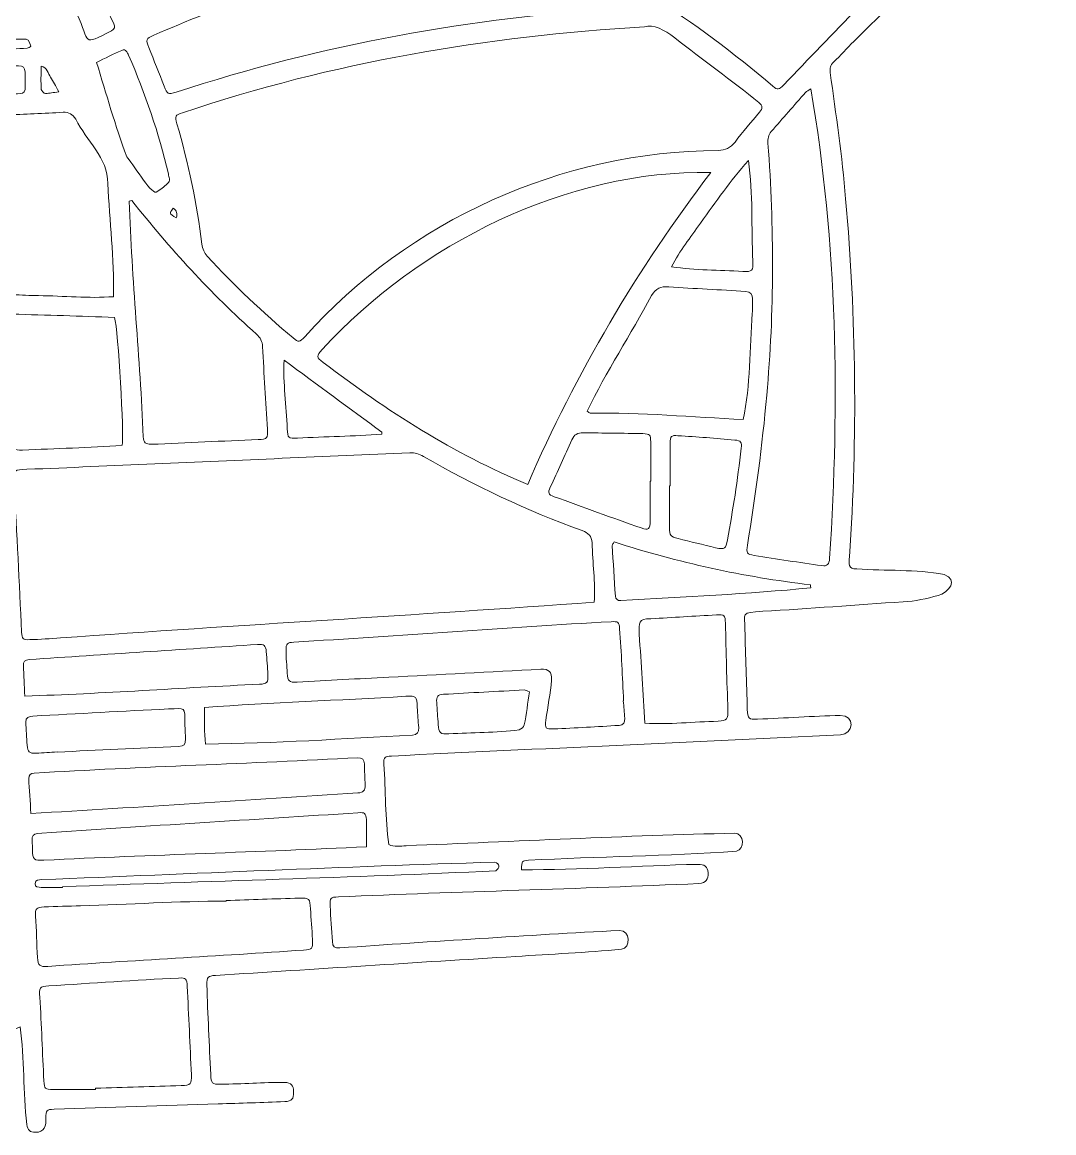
# Model space of a CAD drawing. Header units: centimetres. Extents: x 0 to 243, y -60 to 183.
# Drawn here: x 141.9 to 243.2, y -60.5 to 48.6 of the extents above; entities that cross this region are included whole.
import ezdxf

# ---------------------------------------------------------------- set-up
doc = ezdxf.new("R2010")
doc.units = ezdxf.units.CM
doc.header["$MEASUREMENT"] = 0
doc.layers.add('image_050\xa0Image', color=7, linetype='Continuous', lineweight=0)

msp = doc.modelspace()

# ---------------------------------------------------------------- linework, layer by layer
at = {"layer": 'image_050\xa0Image'}
for points, knots in [([(85.25, 181.2), (85.65, 181.2), (85.99, 180.92), (86.08, 180.53), (88.29, 170.62), (89.46, 162.34), (91.33, 152.36), (91.44, 151.71), (91.72, 151.39), (92.4, 151.25), (101.77, 149.37), (111.13, 147.43), (120.5, 145.52), (121.27, 145.37), (121.38, 145.44), (121.53, 146.2), (123.56, 156.59), (125.38, 167.03), (127.46, 177.41), (127.66, 177.96), (128.09, 178.17), (128.67, 178.07), (129.16, 177.98), (129.33, 177.76), (129.31, 177.09), (129.3, 176.62), (129.23, 176.15), (129.15, 175.69), (129.02, 174.91), (129.06, 174.79), (129.81, 174.46), (135.87, 171.86), (141.94, 169.28), (148.01, 166.7), (148.59, 166.49), (148.69, 166.51), (148.95, 167.11), (151.02, 171.95), (152.77, 176.2), (154.83, 181.05), (155.31, 182.21), (156.81, 182.72), (157.97, 182.23), (158.63, 181.95), (158.7, 181.99), (159.24, 181.52), (167.97, 173.83), (176.57, 165.98), (185.34, 158.34), (186.51, 159.35), (187.38, 160.59), (188.42, 161.72), (188.97, 162.35), (188.98, 162.37), (188.37, 162.91), (185.73, 165.27), (183.05, 167.58), (180.44, 169.97), (179.59, 171.03), (180.6, 172.19), (181.77, 171.5), (182.13, 171.25), (182.45, 170.94), (182.78, 170.64), (185.13, 168.58), (187.45, 166.49), (189.81, 164.43), (190.35, 164.01), (190.43, 164.01), (190.89, 164.53), (192.04, 165.83), (193.18, 167.14), (194.34, 168.44), (194.52, 168.64), (194.73, 168.88), (194.97, 168.98), (195.89, 169.39), (196.72, 168.59), (196.28, 167.6), (190.75, 160.9), (184.74, 154.59), (179.16, 147.92), (184, 138.24), (189, 128.63), (193.92, 118.99), (194.34, 118.19), (194.41, 118.16), (195.21, 118.58), (205.96, 124.26), (216.69, 129.97), (227.45, 135.61), (228.07, 135.89), (229.2, 136.35), (229.5, 135.44), (229.82, 134.57), (229.2, 134.13), (228.5, 133.78), (226.6, 132.77), (224.7, 131.78), (222.81, 130.76), (221.91, 130.28), (221.92, 130.26), (222.21, 129.3), (224.19, 122.61), (226.17, 115.93), (228.15, 109.24), (228.44, 108.32), (228.5, 108.27), (229.41, 108.52), (233.11, 109.56), (236.82, 110.61), (240.53, 111.63), (241.22, 111.76), (242.46, 112.15), (242.65, 111.16), (242.72, 110.75), (242.7, 110.31), (242.26, 110.08), (238.08, 108.6), (233.69, 107.69), (229.45, 106.39), (228.99, 106.26), (228.78, 105.99), (228.81, 105.49), (228.91, 104.07), (228.98, 102.65), (229.07, 101.24), (229.29, 98.19), (229.45, 95.14), (229.75, 92.1), (229.83, 91.39), (229.89, 91.39), (230.6, 91.48), (234.33, 91.94), (238.05, 92.4), (241.78, 92.86), (242.76, 92.98), (243.23, 92.55), (243.12, 91.69), (243.05, 91.12), (242.66, 90.99), (242.2, 90.93), (239.91, 90.63), (237.62, 90.37), (235.34, 90.06), (234.61, 89.96), (234.55, 89.92), (234.49, 89.2), (234.35, 87.28), (234.24, 85.36), (234.12, 83.44), (233.9, 79.95), (233.66, 76.45), (233.47, 72.95), (233.44, 72.47), (233.74, 72.37), (234.13, 72.35), (235.42, 72.29), (236.71, 72.22), (238.01, 72.16), (238.83, 72.12), (239.65, 72.11), (240.47, 72.06), (241.12, 72.02), (241.43, 71.7), (241.45, 71.14), (241.57, 69.86), (240.06, 70.23), (239.24, 70.18), (239.03, 70.17), (238.83, 70.11), (238.53, 70.06), (238.71, 69.68), (238.81, 69.48), (238.99, 69.17), (239.62, 67.72), (238.26, 66.94), (237.22, 68), (237.07, 68.16), (236.93, 68.32), (236.75, 68.51), (234.32, 66.97), (232.12, 65.1), (229.78, 63.43), (229.02, 62.87), (229, 62.81), (229.54, 62.09), (230.44, 60.87), (231.35, 59.66), (232.28, 58.46), (232.71, 57.92), (232.82, 57.91), (233.35, 58.33), (234.49, 59.17), (235.55, 60.15), (236.73, 60.92), (237.86, 61.48), (238.68, 60.23), (237.96, 59.31), (232.96, 55.34), (228.08, 51.24), (223.58, 46.7), (222.91, 46.03), (222.28, 45.32), (221.6, 44.66), (221.3, 44.36), (221.21, 44.05), (221.27, 43.64), (221.84, 39.52), (222.45, 35.4), (222.78, 31.25), (223.84, 19.56), (223.95, 7.79), (223.16, -3.92), (223.11, -4.58), (223.01, -5.15), (223.89, -5.09), (226.73, -5.33), (229.66, -5.11), (232.46, -5.66), (233.93, -6.12), (232.91, -7.47), (231.86, -7.71), (230.74, -8.02), (229.62, -8.29), (228.43, -8.35), (223.83, -8.6), (219.24, -9.03), (214.64, -9.27), (212.43, -9.4), (212.88, -9.43), (212.9, -11.06), (212.94, -13.68), (213.05, -16.3), (213.13, -18.92), (213.16, -19.81), (213.26, -19.9), (214.13, -19.86), (216.84, -19.75), (219.55, -19.56), (222.26, -19.5), (223.72, -19.4), (223.62, -21.4), (222.27, -21.39), (207.58, -22.12), (192.89, -22.76), (178.19, -23.48), (177.52, -23.52), (177.4, -23.6), (177.43, -24.27), (177.62, -26.89), (177.54, -29.58), (177.91, -32.17), (178.43, -32.45), (179.04, -32.31), (179.62, -32.29), (190.37, -31.87), (201.13, -31.3), (211.88, -31.06), (212.81, -31.07), (212.93, -32.63), (212.06, -32.84), (205.27, -33.3), (198.43, -33.35), (191.63, -33.72), (190.99, -33.75), (190.98, -33.79), (190.95, -34.65), (196.71, -34.68), (202.47, -34.24), (208.24, -34.12), (208.95, -34.1), (209.22, -34.35), (209.27, -34.94), (209.33, -35.6), (209.06, -35.95), (208.38, -36), (196.58, -36.53), (184.77, -36.8), (172.98, -37.31), (172.14, -37.35), (172.12, -37.38), (172.16, -38.2), (172.21, -39.37), (172.29, -40.53), (172.37, -41.69), (172.4, -42.2), (172.59, -42.35), (173.1, -42.32), (182.25, -41.7), (191.42, -41.08), (200.59, -40.61), (201.65, -40.57), (201.72, -42.35), (200.76, -42.45), (197.31, -42.81), (193.83, -42.91), (190.38, -43.17), (180.55, -43.75), (170.73, -44.41), (160.9, -45.02), (160.15, -45.09), (160.02, -45.19), (160.04, -45.95), (160.13, -48.89), (160.29, -51.82), (160.42, -54.75), (160.46, -55.62), (160.53, -55.73), (161.42, -55.71), (163.5, -55.68), (165.59, -55.54), (167.67, -55.53), (168.35, -55.57), (168.56, -55.8), (168.57, -56.47), (168.57, -57.16), (168.39, -57.39), (167.69, -57.42), (165.51, -57.51), (163.33, -57.58), (161.16, -57.64), (155.79, -57.82), (150.42, -57.95), (145.06, -58.17), (144.27, -58.2), (144.23, -58.25), (144.22, -59.07), (144.33, -59.75), (144.03, -60.48), (143.22, -60.43), (142.66, -60.43), (142.44, -60.24), (142.35, -59.66), (141.96, -56.47), (142.17, -53.23), (141.7, -50.06), (124.63, -58.04), (103.5, -56.95), (87.8, -46.3), (87.24, -45.91), (86.75, -45.89), (86.13, -46.09), (80.43, -48.01), (74.6, -49.37), (68.67, -50.32), (67.91, -50.47), (67.86, -50.56), (67.92, -51.33), (68.03, -52.78), (68.14, -54.22), (68.19, -55.67), (68.21, -56.49), (67.77, -56.82), (66.98, -56.71), (66.58, -56.65), (66.35, -56.45), (66.31, -56.04), (65.96, -48.11), (64.27, -40.25), (60.72, -33.12), (54.24, -35.85), (47.76, -38.79), (40.88, -40.34), (39.92, -40.51), (39.65, -39), (40.37, -38.59), (48.18, -35.99), (55.95, -33.23), (63.29, -29.47), (64, -29.11), (64.01, -29.02), (63.64, -28.3), (61.34, -23.74), (58.84, -19.27), (56.84, -14.56), (56.49, -13.77), (56.46, -13.75), (55.64, -13.99), (51.2, -15.26), (46.7, -16.23), (42.15, -16.96), (40.74, -17.18), (39.33, -17.33), (37.93, -17.52), (37.2, -17.62), (37.11, -17.72), (37.17, -18.43), (37.56, -22.6), (37.97, -26.78), (38.11, -30.97), (38.17, -32.83), (38.29, -34.7), (38.29, -36.56), (38.24, -37.1), (37.99, -37.32), (37.43, -37.36), (36.82, -37.39), (36.5, -37.18), (36.4, -36.63), (36.22, -33.84), (36.31, -31), (35.98, -28.22), (35.89, -27.74), (35.68, -27.26), (35.41, -26.85), (31.76, -21.26), (28.95, -15.29), (27.01, -8.9), (23.29, 2.38), (27.76, 0.71), (19.09, -0.02), (18.5, -0.02), (17.67, -0.26), (17.43, 0.47), (17.12, 1.44), (17.9, 1.94), (18.69, 2.24), (20.56, 3.08), (22.45, 3.7), (24.26, 4.71), (23, 6.44), (21.79, 8.03), (20.54, 9.74), (20.02, 10.44), (19.96, 10.48), (19.26, 9.95), (15.33, 7.05), (11.53, 3.94), (7.54, 1.13), (7.09, 0.94), (6.54, 1.08), (6.32, 1.37), (6.07, 1.7), (6.12, 2.42), (6.44, 2.78), (8.5, 4.54), (10.7, 6.15), (12.81, 7.85), (13.57, 8.46), (13.61, 8.48), (13.13, 9.32), (10.95, 13.16), (8.76, 17), (6.55, 20.83), (6.07, 21.68), (5.98, 21.67), (5.17, 21.13), (4.16, 20.51), (3.25, 19.65), (2.14, 19.21), (1.63, 19.07), (1.15, 19.26), (0.97, 19.6), (0.77, 19.99), (0.89, 20.68), (1.24, 20.99), (10.27, 27.45), (20.02, 32.66), (30.17, 37.15), (27.35, 43.44), (24.07, 49.52), (21.08, 55.73), (20.69, 56.52), (20.67, 56.53), (19.76, 56.4), (14.7, 55.68), (9.64, 54.96), (4.58, 54.23), (3.62, 54.14), (1.59, 53.27), (1.52, 54.76), (1.47, 55.45), (1.73, 55.81), (2.47, 55.92), (9.67, 57.1), (16.86, 58.06), (24.1, 58.9), (22.38, 61.41), (20.26, 63.57), (18.37, 65.95), (17.83, 66.59), (17.74, 66.6), (17.08, 66.04), (15.52, 64.76), (14.05, 63.36), (12.44, 62.14), (11.19, 61.59), (10.45, 62.74), (11.21, 63.75), (13.62, 65.88), (16.09, 67.96), (18.55, 70.02), (19.14, 70.51), (19.33, 71.02), (19.28, 71.74), (19.14, 73.96), (19.12, 75.86), (18.9, 78.15), (15.18, 75.39), (11.87, 72.22), (8.22, 69.38), (7.77, 69.11), (7.09, 69.2), (6.83, 69.54), (6.41, 70.09), (6.75, 70.98), (7.34, 71.33), (9.22, 72.91), (11.05, 74.41), (12.91, 76.03), (12.7, 76.19), (12.56, 76.36), (12.38, 76.44), (10.71, 77.11), (9.04, 77.77), (7.37, 78.44), (6.9, 78.63), (6.55, 78.53), (6.17, 78.2), (5, 77.19), (3.79, 76.23), (2.59, 75.24), (1.19, 73.94), (0.35, 75.81), (1.24, 76.82), (6.63, 81.31), (12.03, 85.78), (17.45, 90.22), (18.16, 90.81), (18.46, 91.39), (18.41, 92.31), (18.24, 94.98), (18.13, 97.66), (18.02, 100.34), (17.87, 105.83), (17.55, 111.31), (17.38, 116.8), (17.32, 118.63), (17.26, 120.46), (17.18, 122.29), (17.18, 122.46), (17.09, 122.63), (17, 122.94), (12.62, 119.36), (8.41, 115.64), (4.08, 112.02), (3.56, 111.61), (2.51, 111.12), (2.14, 111.95), (1.99, 112.34), (1.96, 112.76), (2.26, 113.11), (5.56, 116.13), (9.07, 118.95), (12.46, 121.87), (12.92, 122.26), (13.12, 122.66), (13.09, 123.25), (12.98, 124.81), (13.16, 126.31), (12.92, 127.87), (12.27, 127.63), (11.94, 127.24), (11.41, 126.87), (10.93, 126.55), (10.21, 126.62), (9.94, 126.97), (9.67, 127.33), (9.75, 128.08), (10.11, 128.45), (16.23, 133.59), (22.39, 138.69), (28.51, 143.82), (29.15, 144.35), (29.15, 144.41), (28.64, 145.02), (27.84, 145.96), (27.03, 146.89), (26.23, 147.83), (25.68, 148.28), (25.34, 149.29), (25.91, 149.73), (26.26, 150.02), (26.99, 149.98), (27.39, 149.61), (29.23, 147.62), (30.94, 145.5), (32.73, 143.47), (33.33, 142.78), (33.33, 142.78), (34.15, 143.24), (40.44, 146.87), (46.83, 150.32), (53.06, 154.05), (51.1, 158), (48.85, 161.79), (46.8, 165.7), (46.56, 166.13), (46.4, 166.62), (46.28, 167.1), (46.19, 167.49), (46.32, 167.88), (46.75, 168.02), (47.18, 168.16), (47.64, 168.2), (47.98, 167.82), (48.93, 166.4), (49.63, 164.83), (50.48, 163.36), (50.87, 162.67), (51.02, 162.62), (51.77, 162.75), (59.51, 164.08), (67.24, 165.47), (74.97, 166.83), (78.45, 167.45), (81.93, 168.03), (85.41, 168.65), (86.29, 168.84), (86.35, 168.94), (86.19, 169.79), (85.89, 171.4), (85.6, 173.01), (85.31, 174.63), (85.17, 175.39), (85.05, 175.51), (84.33, 175.39), (80.91, 174.81), (77.49, 174.22), (74.06, 173.66), (73.4, 173.52), (72.49, 173.59), (72.45, 174.31), (72.34, 174.92), (72.6, 175.39), (73.22, 175.53), (76.84, 176.21), (80.5, 176.75), (84.13, 177.39), (84.68, 177.53), (84.77, 177.64), (84.68, 178.18), (84.51, 179.53), (84.22, 179.11), (84.42, 180.47), (84.48, 180.88), (84.83, 181.2), (85.25, 181.2), (85.25, 181.2), (85.25, 181.2), (85.25, 181.2)], [0, 0, 0, 0, 1, 1, 1, 2, 2, 2, 3, 3, 3, 4, 4, 4, 5, 5, 5, 6, 6, 6, 7, 7, 7, 8, 8, 8, 9, 9, 9, 10, 10, 10, 11, 11, 11, 12, 12, 12, 13, 13, 13, 14, 14, 14, 15, 15, 15, 16, 16, 16, 17, 17, 17, 18, 18, 18, 19, 19, 19, 20, 20, 20, 21, 21, 21, 22, 22, 22, 23, 23, 23, 24, 24, 24, 25, 25, 25, 26, 26, 26, 27, 27, 27, 28, 28, 28, 29, 29, 29, 30, 30, 30, 31, 31, 31, 32, 32, 32, 33, 33, 33, 34, 34, 34, 35, 35, 35, 36, 36, 36, 37, 37, 37, 38, 38, 38, 39, 39, 39, 40, 40, 40, 41, 41, 41, 42, 42, 42, 43, 43, 43, 44, 44, 44, 45, 45, 45, 46, 46, 46, 47, 47, 47, 48, 48, 48, 49, 49, 49, 50, 50, 50, 51, 51, 51, 52, 52, 52, 53, 53, 53, 54, 54, 54, 55, 55, 55, 56, 56, 56, 57, 57, 57, 58, 58, 58, 59, 59, 59, 60, 60, 60, 61, 61, 61, 62, 62, 62, 63, 63, 63, 64, 64, 64, 65, 65, 65, 66, 66, 66, 67, 67, 67, 68, 68, 68, 69, 69, 69, 70, 70, 70, 71, 71, 71, 72, 72, 72, 73, 73, 73, 74, 74, 74, 75, 75, 75, 76, 76, 76, 77, 77, 77, 78, 78, 78, 79, 79, 79, 80, 80, 80, 81, 81, 81, 82, 82, 82, 83, 83, 83, 84, 84, 84, 85, 85, 85, 86, 86, 86, 87, 87, 87, 88, 88, 88, 89, 89, 89, 90, 90, 90, 91, 91, 91, 92, 92, 92, 93, 93, 93, 94, 94, 94, 95, 95, 95, 96, 96, 96, 97, 97, 97, 98, 98, 98, 99, 99, 99, 100, 100, 100, 101, 101, 101, 102, 102, 102, 103, 103, 103, 104, 104, 104, 105, 105, 105, 106, 106, 106, 107, 107, 107, 108, 108, 108, 109, 109, 109, 110, 110, 110, 111, 111, 111, 112, 112, 112, 113, 113, 113, 114, 114, 114, 115, 115, 115, 116, 116, 116, 117, 117, 117, 118, 118, 118, 119, 119, 119, 120, 120, 120, 121, 121, 121, 122, 122, 122, 123, 123, 123, 124, 124, 124, 125, 125, 125, 126, 126, 126, 127, 127, 127, 128, 128, 128, 129, 129, 129, 130, 130, 130, 131, 131, 131, 132, 132, 132, 133, 133, 133, 134, 134, 134, 135, 135, 135, 136, 136, 136, 137, 137, 137, 138, 138, 138, 139, 139, 139, 140, 140, 140, 141, 141, 141, 142, 142, 142, 143, 143, 143, 144, 144, 144, 145, 145, 145, 146, 146, 146, 147, 147, 147, 148, 148, 148, 149, 149, 149, 150, 150, 150, 151, 151, 151, 152, 152, 152, 153, 153, 153, 154, 154, 154, 155, 155, 155, 156, 156, 156, 157, 157, 157, 158, 158, 158, 159, 159, 159, 160, 160, 160, 161, 161, 161, 162, 162, 162, 163, 163, 163, 164, 164, 164, 165, 165, 165, 166, 166, 166, 167, 167, 167, 168, 168, 168, 169, 169, 169, 170, 170, 170, 171, 171, 171, 172, 172, 172, 173, 173, 173, 174, 174, 174, 175, 175, 175, 176, 176, 176, 177, 177, 177, 178, 178, 178, 179, 179, 179, 180, 180, 180, 181, 181, 181, 182, 182, 182, 183, 183, 183, 184, 184, 184, 185, 185, 185, 186, 186, 186, 187, 187, 187, 188, 188, 188, 189, 189, 189, 190, 190, 190, 191, 191, 191, 192, 192, 192, 193, 193, 193, 194, 194, 194, 195, 195, 195, 196, 196, 196, 197, 197, 197, 198, 198, 198, 199, 199, 199, 200, 200, 200, 201, 201, 201, 202, 202, 202, 203, 203, 203, 204, 204, 204, 205, 205, 205, 206, 206, 206, 207, 207, 207, 208, 208, 208, 209, 209, 209, 210, 210, 210, 211, 211, 211, 212, 212, 212, 213, 213, 213, 214, 214, 214, 215, 215, 215, 216, 216, 216, 217, 217, 217, 217]), ([(201.04, 49.95), (201.05, 50.03), (201.06, 50.1), (201.08, 50.18), (197.24, 52.67), (193.07, 54.58), (188.94, 56.52), (187.97, 57.06), (188.39, 58.68), (189.63, 58.39), (190.03, 58.31), (190.41, 58.15), (190.79, 57.99), (194, 56.58), (197.14, 55.02), (200.15, 53.23), (200.95, 52.75), (201.58, 52.7), (202.41, 53.13), (207.12, 55.57), (211.78, 58.1), (216.27, 60.94), (216.57, 61.15), (216.66, 61.41), (216.44, 61.75), (214.72, 64.62), (213.16, 67.58), (211.86, 70.67), (211.61, 71.26), (211.28, 71.52), (210.59, 71.55), (199.65, 72.06), (188.71, 72.62), (177.76, 73.09), (176.86, 73.13), (176.77, 73.08), (176.41, 72.24), (174.53, 67.8), (172.62, 63.36), (170.77, 58.9), (170.48, 58.2), (170.51, 58.13), (171.17, 57.81), (172.46, 57.23), (173.77, 56.68), (175.07, 56.1), (176.23, 55.73), (176.26, 54.08), (174.82, 53.91), (167.9, 52.51), (161.27, 50.12), (154.83, 47.3), (154.04, 46.98), (154.03, 46.87), (154.35, 46.09), (154.85, 44.83), (155.35, 43.57), (155.85, 42.31), (156.16, 41.52), (156.24, 41.48), (157.02, 41.71), (171.26, 46.38), (186.08, 49.07), (201.04, 49.95)], [0, 0, 0, 0, 1, 1, 1, 2, 2, 2, 3, 3, 3, 4, 4, 4, 5, 5, 5, 6, 6, 6, 7, 7, 7, 8, 8, 8, 9, 9, 9, 10, 10, 10, 11, 11, 11, 12, 12, 12, 13, 13, 13, 14, 14, 14, 15, 15, 15, 16, 16, 16, 17, 17, 17, 18, 18, 18, 19, 19, 19, 20, 20, 20, 21, 21, 21, 21]), ([(203.76, 51.39), (203.71, 51.29), (203.67, 51.18), (203.62, 51.08), (207.91, 48.61), (211.82, 45.49), (215.62, 42.32), (216.12, 41.89), (216.21, 41.93), (216.71, 42.45), (219.14, 44.97), (221.58, 47.49), (224.02, 50.01), (224.68, 50.69), (224.67, 50.72), (224.04, 51.48), (222.05, 53.81), (220.13, 56.19), (218.4, 58.72), (217.94, 59.37), (217.87, 59.38), (217.17, 58.98), (212.83, 56.23), (208.29, 53.81), (203.76, 51.39)], [0, 0, 0, 0, 1, 1, 1, 2, 2, 2, 3, 3, 3, 4, 4, 4, 5, 5, 5, 6, 6, 6, 7, 7, 7, 8, 8, 8, 8]), ([(147.28, 49.42), (148.62, 46.56), (147.67, 46.22), (150.67, 47.73), (150.96, 47.88), (151.08, 48.12), (150.91, 48.44), (150.61, 49.02), (150.33, 49.62), (149.99, 50.18), (149.89, 50.33), (149.59, 50.5), (149.46, 50.46), (148.73, 50.19), (147.96, 50.01), (147.28, 49.42)], [0, 0, 0, 0, 1, 1, 1, 2, 2, 2, 3, 3, 3, 4, 4, 4, 5, 5, 5, 5]), ([(203.04, 48.13), (187.4, 47.19), (172.45, 44.66), (157.66, 39.7), (156.91, 39.46), (156.89, 39.36), (157.1, 38.61), (158.23, 34.73), (159.09, 30.79), (159.56, 26.78), (159.62, 26.32), (159.78, 25.95), (160.09, 25.6), (162.73, 22.74), (165.53, 20.06), (168.52, 17.58), (169.07, 17.12), (169.15, 17.14), (169.67, 17.7), (179.92, 29.15), (194.89, 35.9), (210.25, 35.99), (210.98, 36.02), (211.47, 36.23), (211.92, 36.82), (212.68, 37.83), (213.52, 38.78), (214.34, 39.74), (214.64, 40.1), (214.67, 40.39), (214.27, 40.69), (211.58, 42.88), (208.75, 44.9), (206.02, 47.04), (204.98, 47.85), (203.9, 48.42), (203.04, 48.13)], [0, 0, 0, 0, 1, 1, 1, 2, 2, 2, 3, 3, 3, 4, 4, 4, 5, 5, 5, 6, 6, 6, 7, 7, 7, 8, 8, 8, 9, 9, 9, 10, 10, 10, 11, 11, 11, 12, 12, 12, 12]), ([(142.77, 46.22), (142.51, 46.87), (142.5, 46.93), (142.04, 46.93), (141.2, 46.93), (140.35, 46.9), (139.51, 46.87), (138.75, 46.89), (138.82, 45.8), (139.57, 45.9), (140.5, 45.94), (141.44, 45.98), (142.38, 46.04), (142.51, 46.05), (142.64, 46.16), (142.77, 46.22)], [0, 0, 0, 0, 1, 1, 1, 2, 2, 2, 3, 3, 3, 4, 4, 4, 5, 5, 5, 5]), ([(149.21, 44.64), (150.17, 41.53), (151.04, 38.42), (152.18, 35.38), (152.69, 34.82), (154.52, 31.74), (155.06, 31.9), (155.47, 32.13), (155.85, 32.42), (156.19, 32.74), (156.49, 33.01), (156.34, 33.36), (156.26, 33.71), (155.34, 37.7), (153.98, 41.58), (152.36, 45.34), (152.24, 45.62), (152.08, 45.99), (151.69, 45.82), (150.86, 45.47), (150.06, 45.05), (149.21, 44.64)], [0, 0, 0, 0, 1, 1, 1, 2, 2, 2, 3, 3, 3, 4, 4, 4, 5, 5, 5, 6, 6, 6, 7, 7, 7, 7]), ([(140.63, 41.56), (141.3, 41.62), (142.29, 41.29), (142.21, 42.27), (142.22, 42.74), (142.19, 43.22), (142.19, 43.69), (142.19, 44.12), (141.96, 44.32), (141.55, 44.31), (141.04, 44.31), (140.54, 44.29), (140.04, 44.27), (139, 44.32), (139.05, 43.87), (139.1, 43), (139.13, 41.42), (139.03, 41.56), (140.63, 41.56)], [0, 0, 0, 0, 1, 1, 1, 2, 2, 2, 3, 3, 3, 4, 4, 4, 5, 5, 5, 6, 6, 6, 6]), ([(145.5, 41.76), (145.18, 42.33), (144.97, 42.78), (144.7, 43.18), (144.45, 43.56), (144.39, 44.13), (143.76, 44.27), (143.76, 43.46), (143.73, 42.72), (143.78, 41.99), (143.79, 41.84), (144.05, 41.59), (144.2, 41.59), (144.58, 41.58), (144.97, 41.68), (145.5, 41.76)], [0, 0, 0, 0, 1, 1, 1, 2, 2, 2, 3, 3, 3, 4, 4, 4, 5, 5, 5, 5]), ([(219.37, 42.03), (219.14, 41.89), (218.96, 41.82), (218.85, 41.69), (217.72, 40.42), (216.61, 39.13), (215.48, 37.85), (215.19, 37.51), (215.12, 37.13), (215.16, 36.7), (215.76, 28.47), (215.79, 20.17), (215.03, 11.95), (214.61, 7.02), (213.93, 2.12), (213.14, -2.76), (213.02, -3.55), (213.05, -3.66), (213.81, -3.78), (216.02, -4.14), (218.23, -4.47), (220.45, -4.78), (220.98, -4.86), (221.16, -4.66), (221.21, -4.09), (222.22, 11.26), (221.97, 26.86), (219.37, 42.03)], [0, 0, 0, 0, 1, 1, 1, 2, 2, 2, 3, 3, 3, 4, 4, 4, 5, 5, 5, 6, 6, 6, 7, 7, 7, 8, 8, 8, 9, 9, 9, 9]), ([(150.87, 21.63), (150.95, 25.4), (150.5, 29.02), (150.31, 32.76), (150.34, 35.25), (148.22, 36.96), (147.16, 39.06), (146.86, 39.55), (146.5, 39.77), (145.93, 39.74), (144.04, 39.63), (142.14, 39.56), (140.25, 39.46), (139.09, 39.53), (139.4, 38.56), (139.37, 37.72), (139.64, 32.71), (139.92, 27.7), (140.13, 22.69), (140.16, 21.99), (140.27, 21.87), (140.96, 21.83), (141.81, 21.78), (142.67, 21.75), (143.52, 21.73), (145.97, 21.72), (148.43, 21.44), (150.87, 21.63)], [0, 0, 0, 0, 1, 1, 1, 2, 2, 2, 3, 3, 3, 4, 4, 4, 5, 5, 5, 6, 6, 6, 7, 7, 7, 8, 8, 8, 9, 9, 9, 9]), ([(213.24, 34.99), (211.39, 32.95), (210.12, 31.01), (208.52, 28.86), (207.55, 27.4), (206.49, 26.2), (205.69, 24.57), (208.06, 24.2), (210.32, 24.26), (212.69, 24.11), (213.63, 24.07), (213.7, 24.14), (213.68, 25.13), (213.5, 28.45), (213.71, 31.68), (213.24, 34.99)], [0, 0, 0, 0, 1, 1, 1, 2, 2, 2, 3, 3, 3, 4, 4, 4, 5, 5, 5, 5]), ([(209.54, 33.82), (195.38, 34.11), (180.91, 26.82), (171.37, 16.45), (170.78, 15.8), (170.79, 15.7), (171.46, 15.18), (177.68, 10.43), (184.32, 6.19), (191.56, 3.19), (196.31, 14.15), (202.29, 24.32), (209.54, 33.82)], [0, 0, 0, 0, 1, 1, 1, 2, 2, 2, 3, 3, 3, 4, 4, 4, 4]), ([(152.66, 31.08), (152.58, 31.06), (152.5, 31.04), (152.42, 31.02), (152.67, 23.3), (153.48, 15.58), (153.8, 7.86), (153.86, 7.29), (154.01, 7.14), (154.59, 7.13), (158.09, 7.29), (161.59, 7.45), (165.09, 7.6), (166, 7.64), (166.05, 7.73), (165.99, 8.61), (165.8, 11.32), (165.66, 14.02), (165.52, 16.73), (165.5, 17.23), (165.29, 17.6), (164.91, 17.95), (160.43, 21.95), (156.39, 26.39), (152.66, 31.08)], [0, 0, 0, 0, 1, 1, 1, 2, 2, 2, 3, 3, 3, 4, 4, 4, 5, 5, 5, 6, 6, 6, 7, 7, 7, 8, 8, 8, 8]), ([(156.73, 30.31), (156.32, 29.79), (156.32, 29.79), (157.03, 29.38), (157.2, 29.79), (157.08, 30.08), (156.73, 30.31)], [0, 0, 0, 0, 1, 1, 1, 2, 2, 2, 2]), ([(212.73, 9.56), (213.45, 12.97), (213.33, 16.53), (213.62, 19.99), (213.65, 20.47), (213.62, 20.94), (213.64, 21.41), (213.65, 21.88), (213.42, 22.11), (212.97, 22.15), (210.45, 22.32), (207.93, 22.41), (205.41, 22.6), (204.64, 22.65), (204.12, 22.46), (203.72, 21.74), (201.69, 17.92), (199.25, 14.27), (197.4, 10.38), (197.53, 10.29), (197.6, 10.2), (197.68, 10.2), (202.71, 10.26), (207.73, 9.81), (212.73, 9.56)], [0, 0, 0, 0, 1, 1, 1, 2, 2, 2, 3, 3, 3, 4, 4, 4, 5, 5, 5, 6, 6, 6, 7, 7, 7, 8, 8, 8, 8]), ([(150.98, 19.59), (147.62, 19.74), (144.3, 19.81), (140.94, 19.92), (140.5, 19.93), (140.3, 19.69), (140.32, 19.28), (140.6, 15.38), (140.69, 11.47), (140.88, 7.57), (140.92, 6.68), (141.06, 6.52), (141.95, 6.56), (145.2, 6.71), (148.49, 6.8), (151.72, 7.04), (151.94, 7.95), (151.33, 18.35), (150.98, 19.59)], [0, 0, 0, 0, 1, 1, 1, 2, 2, 2, 3, 3, 3, 4, 4, 4, 5, 5, 5, 6, 6, 6, 6]), ([(177.22, 8.13), (177.22, 8.2), (177.23, 8.26), (177.23, 8.33), (174.07, 10.65), (170.92, 12.97), (167.63, 15.39), (167.52, 13.11), (167.85, 10.92), (167.94, 8.66), (167.99, 7.72), (168.04, 7.7), (168.94, 7.74), (171.7, 7.88), (174.46, 7.92), (177.22, 8.13)], [0, 0, 0, 0, 1, 1, 1, 2, 2, 2, 3, 3, 3, 4, 4, 4, 5, 5, 5, 5]), ([(203.59, 3.5), (203.6, 3.5), (203.62, 3.5), (203.64, 3.5), (203.64, 4.8), (203.64, 6.09), (203.64, 7.39), (203.64, 8.05), (203.55, 8.16), (202.88, 8.18), (200.92, 8.22), (198.96, 8.23), (197.01, 8.27), (196.46, 8.28), (196.12, 8.07), (195.9, 7.57), (195.21, 6.02), (194.48, 4.48), (193.78, 2.92), (193.53, 2.35), (193.56, 2.21), (194.16, 1.99), (197, 0.95), (199.85, -0.08), (202.7, -1.08), (203.44, -1.34), (203.58, -1.2), (203.58, -0.38), (203.6, 0.91), (203.59, 2.21), (203.59, 3.5)], [0, 0, 0, 0, 1, 1, 1, 2, 2, 2, 3, 3, 3, 4, 4, 4, 5, 5, 5, 6, 6, 6, 7, 7, 7, 8, 8, 8, 9, 9, 9, 10, 10, 10, 10]), ([(205.55, 3.07), (205.53, 3.07), (205.51, 3.07), (205.49, 3.07), (205.49, 1.71), (205.48, 0.35), (205.49, -1.01), (205.5, -1.86), (205.54, -1.91), (206.33, -2.12), (207.56, -2.43), (208.78, -2.73), (210.01, -3.02), (210.93, -3.23), (211.03, -3.15), (211.19, -2.24), (211.43, -0.78), (211.7, 0.68), (211.92, 2.15), (212.15, 3.67), (212.35, 5.21), (212.54, 6.74), (212.61, 7.35), (212.5, 7.5), (211.89, 7.55), (210.04, 7.72), (208.18, 7.87), (206.32, 7.98), (205.64, 8.03), (205.56, 7.92), (205.55, 7.24), (205.54, 5.85), (205.55, 4.46), (205.55, 3.07)], [0, 0, 0, 0, 1, 1, 1, 2, 2, 2, 3, 3, 3, 4, 4, 4, 5, 5, 5, 6, 6, 6, 7, 7, 7, 8, 8, 8, 9, 9, 9, 10, 10, 10, 11, 11, 11, 11]), ([(198.09, -8.38), (198.22, -6.4), (197.92, -4.52), (197.88, -2.54), (197.85, -1.9), (197.53, -1.56), (196.9, -1.34), (191.48, 0.61), (186.31, 3.07), (181.32, 5.95), (180.89, 6.2), (180.46, 6.31), (179.98, 6.29), (171.62, 6.01), (163.28, 5.5), (154.92, 5.22), (150.73, 5.04), (146.54, 4.83), (142.35, 4.68), (141.2, 4.64), (140.98, 4.69), (141.1, 3.22), (141.39, -1.62), (141.63, -6.47), (141.84, -11.32), (141.87, -11.96), (141.99, -12.08), (142.66, -12.05), (143.67, -12.02), (144.67, -11.95), (145.68, -11.88), (163.15, -10.62), (180.63, -9.64), (198.09, -8.38)], [0, 0, 0, 0, 1, 1, 1, 2, 2, 2, 3, 3, 3, 4, 4, 4, 5, 5, 5, 6, 6, 6, 7, 7, 7, 8, 8, 8, 9, 9, 9, 10, 10, 10, 11, 11, 11, 11]), ([(219.36, -6.97), (219.35, -6.86), (219.34, -6.76), (219.33, -6.66), (212.76, -5.9), (206.33, -4.48), (200.05, -2.45), (199.95, -2.63), (199.86, -2.71), (199.86, -2.79), (199.96, -4.45), (200.06, -6.12), (200.17, -7.78), (200.19, -8.09), (200.4, -8.21), (200.69, -8.22), (206.91, -7.85), (213.16, -7.56), (219.36, -6.97)], [0, 0, 0, 0, 1, 1, 1, 2, 2, 2, 3, 3, 3, 4, 4, 4, 5, 5, 5, 6, 6, 6, 6]), ([(203.06, -20.26), (205.47, -20.4), (207.85, -20.12), (210.26, -20.06), (211.15, -20.01), (211.25, -19.87), (211.22, -18.95), (211.12, -16.11), (211.04, -13.27), (210.98, -10.43), (210.96, -9.66), (210.87, -9.57), (210.09, -9.62), (207.94, -9.74), (205.8, -9.88), (203.66, -10), (202.38, -9.99), (202.49, -10.41), (202.52, -11.51), (202.7, -14.46), (202.88, -17.27), (203.06, -20.26)], [0, 0, 0, 0, 1, 1, 1, 2, 2, 2, 3, 3, 3, 4, 4, 4, 5, 5, 5, 6, 6, 6, 7, 7, 7, 7]), ([(200.95, -18.07), (200.96, -18.07), (200.97, -18.07), (200.98, -18.07), (200.85, -15.71), (200.77, -13.34), (200.59, -10.98), (200.53, -10.31), (200.42, -10.25), (199.76, -10.29), (189.37, -10.86), (178.98, -11.67), (168.59, -12.3), (167.93, -12.34), (167.82, -12.42), (167.82, -13.09), (167.83, -13.85), (167.89, -14.6), (167.94, -15.35), (168, -16.15), (168.11, -16.26), (168.92, -16.22), (171.92, -16.06), (174.91, -15.89), (177.91, -15.74), (182.89, -15.49), (187.86, -15.22), (192.84, -14.96), (193.67, -14.93), (193.91, -15.2), (193.91, -16.03), (193.8, -17.34), (193.51, -18.64), (193.35, -19.95), (193.24, -20.77), (193.31, -20.85), (194.1, -20.82), (196.25, -20.72), (198.39, -20.61), (200.53, -20.47), (200.97, -20.44), (201.13, -20.19), (201.09, -19.77), (201.05, -19.2), (201, -18.64), (200.95, -18.07)], [0, 0, 0, 0, 1, 1, 1, 2, 2, 2, 3, 3, 3, 4, 4, 4, 5, 5, 5, 6, 6, 6, 7, 7, 7, 8, 8, 8, 9, 9, 9, 10, 10, 10, 11, 11, 11, 12, 12, 12, 13, 13, 13, 14, 14, 14, 15, 15, 15, 15]), ([(142.17, -17.59), (149.87, -17.36), (157.51, -16.78), (165.21, -16.43), (165.97, -16.38), (166.07, -16.27), (166.03, -15.49), (166, -14.74), (165.95, -13.98), (165.88, -13.23), (165.83, -12.61), (165.65, -12.48), (165.03, -12.53), (157.55, -13.01), (150.07, -13.51), (142.58, -14), (142.19, -14.03), (142, -14.22), (142.02, -14.6), (142.06, -15.56), (142.11, -16.53), (142.17, -17.59)], [0, 0, 0, 0, 1, 1, 1, 2, 2, 2, 3, 3, 3, 4, 4, 4, 5, 5, 5, 6, 6, 6, 7, 7, 7, 7]), ([(191.73, -17.17), (191.5, -17.09), (191.35, -16.98), (191.21, -16.99), (188.57, -17.13), (185.92, -17.27), (183.28, -17.42), (182.71, -17.45), (182.58, -17.64), (182.62, -18.21), (182.67, -18.94), (182.72, -19.66), (182.77, -20.38), (182.83, -21.22), (182.97, -21.35), (183.82, -21.31), (186.11, -21.15), (188.45, -21.2), (190.71, -20.91), (190.92, -20.82), (191.19, -20.62), (191.22, -20.43), (191.42, -19.36), (191.57, -18.27), (191.73, -17.17)], [0, 0, 0, 0, 1, 1, 1, 2, 2, 2, 3, 3, 3, 4, 4, 4, 5, 5, 5, 6, 6, 6, 7, 7, 7, 8, 8, 8, 8]), ([(159.91, -22.3), (166.69, -22.24), (173.46, -21.78), (180.23, -21.42), (180.73, -21.4), (180.89, -21.15), (180.85, -20.68), (180.79, -20.03), (180.74, -19.37), (180.71, -18.71), (180.67, -17.63), (180.65, -17.56), (179.59, -17.61), (172.99, -18.03), (166.41, -18.19), (159.82, -18.73), (159.78, -19.98), (159.81, -21.13), (159.91, -22.3)], [0, 0, 0, 0, 1, 1, 1, 2, 2, 2, 3, 3, 3, 4, 4, 4, 5, 5, 5, 6, 6, 6, 6]), ([(145.35, -23.07), (145.35, -23.09), (145.35, -23.1), (145.35, -23.11), (149.32, -22.85), (153.29, -22.77), (157.25, -22.53), (157.85, -22.5), (157.94, -22.41), (157.94, -21.78), (157.94, -21.3), (157.89, -20.83), (157.89, -20.36), (157.9, -18.58), (157.96, -18.79), (156.27, -18.86), (151.83, -19.06), (147.4, -19.33), (142.96, -19.56), (142.6, -19.58), (142.24, -19.67), (142.26, -20.14), (142.29, -20.9), (142.33, -21.65), (142.39, -22.41), (142.44, -23.09), (142.59, -23.23), (143.28, -23.2), (143.97, -23.18), (144.66, -23.12), (145.35, -23.07)], [0, 0, 0, 0, 1, 1, 1, 2, 2, 2, 3, 3, 3, 4, 4, 4, 5, 5, 5, 6, 6, 6, 7, 7, 7, 8, 8, 8, 9, 9, 9, 10, 10, 10, 10]), ([(142.76, -29.13), (153.48, -28.49), (164.17, -27.82), (174.88, -27.1), (175.42, -27.07), (175.61, -26.85), (175.59, -26.34), (175.56, -25.65), (175.54, -24.95), (175.52, -24.26), (175.51, -23.82), (175.29, -23.63), (174.87, -23.65), (164.28, -24.22), (153.67, -24.53), (143.09, -25.16), (142.76, -25.18), (142.53, -25.33), (142.55, -25.68), (142.61, -26.8), (142.69, -27.92), (142.76, -29.13)], [0, 0, 0, 0, 1, 1, 1, 2, 2, 2, 3, 3, 3, 4, 4, 4, 5, 5, 5, 6, 6, 6, 7, 7, 7, 7]), ([(175.72, -32.39), (175.72, -31.41), (175.75, -30.57), (175.71, -29.73), (175.67, -29.07), (175.54, -29.01), (174.88, -29.05), (164.53, -29.73), (154.17, -30.34), (143.83, -31.06), (142.52, -31.01), (142.95, -31.69), (142.91, -32.69), (142.94, -33.66), (143.04, -33.75), (144.04, -33.71), (154.61, -33.19), (165.14, -32.91), (175.72, -32.39)], [0, 0, 0, 0, 1, 1, 1, 2, 2, 2, 3, 3, 3, 4, 4, 4, 5, 5, 5, 6, 6, 6, 6]), ([(145.87, -36.38), (145.87, -36.36), (145.87, -36.35), (145.87, -36.33), (160.04, -35.76), (174.28, -35.43), (188.43, -34.75), (188.82, -34.44), (188.89, -34.08), (188.28, -33.9), (173.47, -34.35), (158.64, -35.04), (143.82, -35.62), (143.53, -35.63), (143.19, -35.61), (143.17, -35.99), (143.14, -36.39), (143.5, -36.37), (143.78, -36.38), (144.48, -36.38), (145.17, -36.38), (145.87, -36.38)], [0, 0, 0, 0, 1, 1, 1, 2, 2, 2, 3, 3, 3, 4, 4, 4, 5, 5, 5, 6, 6, 6, 7, 7, 7, 7]), ([(161.93, -37.68), (161.93, -37.69), (161.93, -37.71), (161.93, -37.72), (157.17, -37.75), (152.41, -38.05), (147.64, -38.19), (146.45, -38.23), (145.25, -38.25), (144.05, -38.3), (143.28, -38.33), (143.17, -38.47), (143.22, -39.2), (143.32, -40.56), (143.31, -41.92), (143.41, -43.27), (143.48, -44.09), (143.6, -44.18), (144.42, -44.14), (152.78, -43.55), (161.16, -43.13), (169.53, -42.54), (170.44, -42.47), (170.47, -42.45), (170.42, -41.5), (170.37, -40.49), (170.27, -39.49), (170.22, -38.48), (170.17, -37.47), (170.14, -37.41), (169.12, -37.44), (166.72, -37.5), (164.33, -37.6), (161.93, -37.68)], [0, 0, 0, 0, 1, 1, 1, 2, 2, 2, 3, 3, 3, 4, 4, 4, 5, 5, 5, 6, 6, 6, 7, 7, 7, 8, 8, 8, 9, 9, 9, 10, 10, 10, 11, 11, 11, 11]), ([(149.1, -56.23), (149.11, -56.19), (149.11, -56.15), (149.11, -56.11), (151.91, -56.02), (154.72, -55.94), (157.53, -55.84), (158.47, -55.81), (158.56, -55.73), (158.52, -54.78), (158.39, -51.89), (158.26, -48.99), (158.12, -46.09), (158.08, -45.36), (157.99, -45.26), (157.27, -45.28), (153.02, -45.49), (148.77, -45.8), (144.51, -46.05), (143.64, -46.1), (143.51, -46.26), (143.63, -47.17), (143.81, -49.91), (143.89, -52.65), (144.04, -55.39), (144.08, -56.18), (144.14, -56.23), (144.94, -56.23), (146.33, -56.23), (147.72, -56.23), (149.1, -56.23)], [0, 0, 0, 0, 1, 1, 1, 2, 2, 2, 3, 3, 3, 4, 4, 4, 5, 5, 5, 6, 6, 6, 7, 7, 7, 8, 8, 8, 9, 9, 9, 10, 10, 10, 10])]:
    msp.add_open_spline(points, degree=3, knots=knots, dxfattribs=at)

doc.saveas('drawing.dxf')
